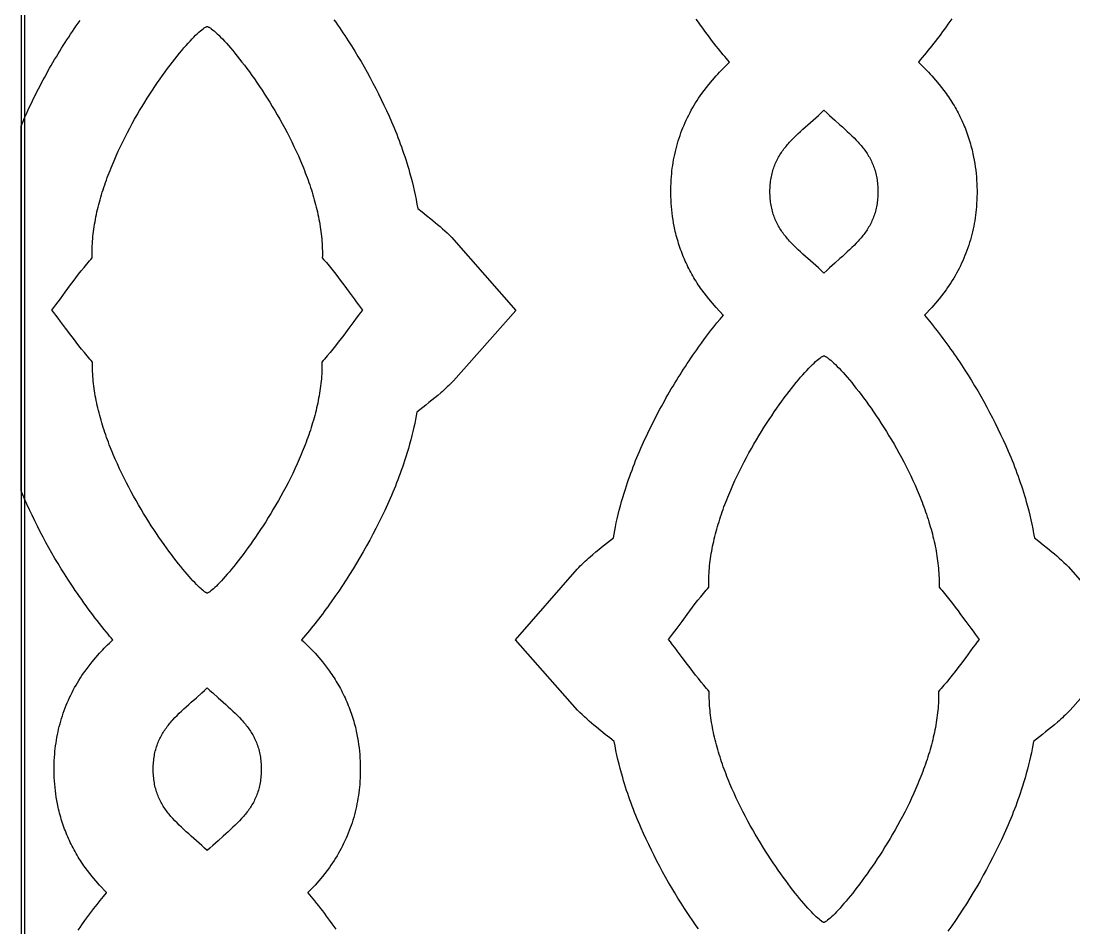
# Model space of a CAD drawing. Extents: x -242 to 227, y -355 to 350.
# Drawn here: x -96 to -11, y 13.4 to 86.6 of the extents above; entities that cross this region are included whole.
import ezdxf

# ---------------------------------------------------------------- set-up
doc = ezdxf.new("R2010")
doc.units = 0
doc.layers.add('Nível Padrão', color=1, linetype='CONTINUOUS')

msp = doc.modelspace()

# ---------------------------------------------------------------- linework, layer by layer
at = {"layer": 'Nível Padrão'}
for points in [[(-96, -176), (96, -176), (96, 176), (-96, 176), (-96, -176)], [(-95.733, -175.733), (95.733, -175.733), (95.733, 175.733), (-95.733, 175.733), (-95.733, -175.733)], [(-80.97, 86.199), (-80.937, 86.188), (-80.902, 86.174), (-80.864, 86.156), (-80.824, 86.135), (-80.781, 86.11), (-80.736, 86.082), (-80.689, 86.05), (-80.64, 86.015), (-80.535, 85.935), (-80.422, 85.842), (-80.301, 85.737), (-80.172, 85.618), (-80.036, 85.488), (-79.893, 85.346), (-79.744, 85.192), (-79.588, 85.026), (-79.427, 84.85), (-79.26, 84.663), (-79.088, 84.465), (-78.911, 84.257), (-78.73, 84.038), (-78.545, 83.811), (-78.356, 83.573), (-78.163, 83.327), (-77.968, 83.071), (-77.77, 82.807), (-77.569, 82.534), (-77.367, 82.254), (-77.163, 81.965), (-76.958, 81.669), (-76.752, 81.366), (-76.545, 81.056), (-76.338, 80.738), (-76.131, 80.415), (-75.925, 80.085), (-75.719, 79.749), (-75.515, 79.408), (-75.312, 79.061), (-75.111, 78.71), (-74.913, 78.353), (-74.717, 77.992), (-74.524, 77.626), (-74.334, 77.257), (-74.147, 76.883), (-73.965, 76.507), (-73.787, 76.127), (-73.614, 75.744), (-73.446, 75.358), (-73.364, 75.165), (-73.283, 74.97), (-73.204, 74.776), (-73.126, 74.581), (-73.05, 74.385), (-72.975, 74.189), (-72.902, 73.992), (-72.83, 73.795), (-72.761, 73.598), (-72.693, 73.401), (-72.626, 73.203), (-72.562, 73.005), (-72.499, 72.807), (-72.439, 72.609), (-72.38, 72.41), (-72.323, 72.212), (-72.269, 72.013), (-72.216, 71.815), (-72.166, 71.616), (-72.118, 71.418), (-72.072, 71.219), (-72.028, 71.021), (-71.986, 70.823), (-71.947, 70.625), (-71.911, 70.427), (-71.877, 70.23), (-71.845, 70.032), (-71.816, 69.836), (-71.789, 69.639), (-71.765, 69.443), (-71.743, 69.247), (-71.725, 69.052), (-71.709, 68.858), (-71.696, 68.663), (-71.685, 68.47), (-71.678, 68.277), (-71.674, 68.085), (-71.672, 67.893), (-71.673, 67.702), (-71.678, 67.512), (-71.571, 67.393), (-71.462, 67.27), (-71.353, 67.144), (-71.244, 67.015), (-71.024, 66.748), (-70.803, 66.472), (-70.583, 66.19), (-70.363, 65.903), (-70.146, 65.613), (-69.931, 65.324), (-69.514, 64.756), (-69.119, 64.216), (-68.933, 63.963), (-68.755, 63.725), (-68.586, 63.503), (-68.428, 63.3), (-68.588, 63.097), (-68.759, 62.875), (-68.939, 62.636), (-69.127, 62.384), (-69.527, 61.846), (-69.949, 61.279), (-70.166, 60.991), (-70.386, 60.703), (-70.608, 60.416), (-70.831, 60.135), (-71.054, 59.86), (-71.276, 59.594), (-71.387, 59.466), (-71.497, 59.34), (-71.606, 59.218), (-71.715, 59.1), (-71.712, 58.909), (-71.712, 58.718), (-71.715, 58.527), (-71.721, 58.334), (-71.73, 58.141), (-71.742, 57.948), (-71.757, 57.754), (-71.775, 57.559), (-71.795, 57.364), (-71.818, 57.168), (-71.844, 56.972), (-71.872, 56.776), (-71.903, 56.579), (-71.937, 56.382), (-71.973, 56.185), (-72.011, 55.987), (-72.052, 55.789), (-72.095, 55.591), (-72.14, 55.393), (-72.188, 55.195), (-72.237, 54.997), (-72.289, 54.798), (-72.344, 54.6), (-72.4, 54.401), (-72.458, 54.203), (-72.518, 54.005), (-72.58, 53.807), (-72.644, 53.609), (-72.71, 53.411), (-72.778, 53.213), (-72.848, 53.016), (-72.919, 52.819), (-72.992, 52.622), (-73.066, 52.426), (-73.142, 52.23), (-73.22, 52.035), (-73.299, 51.84), (-73.38, 51.645), (-73.545, 51.258), (-73.715, 50.873), (-73.891, 50.49), (-74.071, 50.111), (-74.255, 49.734), (-74.443, 49.362), (-74.635, 48.993), (-74.83, 48.628), (-75.027, 48.267), (-75.227, 47.911), (-75.429, 47.56), (-75.633, 47.214), (-75.838, 46.873), (-76.044, 46.538), (-76.251, 46.208), (-76.457, 45.885), (-76.664, 45.569), (-76.871, 45.259), (-77.076, 44.956), (-77.281, 44.661), (-77.484, 44.373), (-77.685, 44.093), (-77.883, 43.821), (-78.08, 43.557), (-78.273, 43.302), (-78.463, 43.056), (-78.649, 42.82), (-78.831, 42.592), (-79.009, 42.375), (-79.183, 42.167), (-79.351, 41.97), (-79.513, 41.783), (-79.67, 41.607), (-79.821, 41.442), (-79.965, 41.288), (-80.102, 41.147), (-80.233, 41.017), (-80.355, 40.899), (-80.47, 40.793), (-80.576, 40.701), (-80.674, 40.621), (-80.762, 40.555), (-80.803, 40.527), (-80.841, 40.502), (-80.877, 40.481), (-80.911, 40.463), (-80.942, 40.449), (-80.97, 40.438), (-80.999, 40.449), (-81.03, 40.463), (-81.063, 40.481), (-81.099, 40.502), (-81.138, 40.527), (-81.178, 40.555), (-81.267, 40.621), (-81.365, 40.701), (-81.471, 40.793), (-81.585, 40.899), (-81.708, 41.017), (-81.838, 41.147), (-81.975, 41.288), (-82.12, 41.442), (-82.27, 41.607), (-82.427, 41.783), (-82.59, 41.97), (-82.758, 42.167), (-82.931, 42.375), (-83.109, 42.592), (-83.291, 42.82), (-83.478, 43.056), (-83.668, 43.302), (-83.861, 43.557), (-84.057, 43.821), (-84.256, 44.093), (-84.457, 44.373), (-84.66, 44.661), (-84.864, 44.956), (-85.07, 45.259), (-85.276, 45.569), (-85.483, 45.885), (-85.69, 46.208), (-85.897, 46.538), (-86.103, 46.873), (-86.308, 47.214), (-86.511, 47.56), (-86.713, 47.911), (-86.913, 48.267), (-87.111, 48.628), (-87.305, 48.993), (-87.497, 49.362), (-87.685, 49.734), (-87.869, 50.111), (-88.05, 50.49), (-88.225, 50.873), (-88.396, 51.258), (-88.561, 51.645), (-88.642, 51.84), (-88.721, 52.035), (-88.798, 52.23), (-88.874, 52.426), (-88.949, 52.622), (-89.022, 52.819), (-89.093, 53.016), (-89.162, 53.213), (-89.23, 53.411), (-89.296, 53.609), (-89.36, 53.807), (-89.422, 54.005), (-89.483, 54.203), (-89.541, 54.401), (-89.597, 54.6), (-89.651, 54.798), (-89.703, 54.997), (-89.753, 55.195), (-89.801, 55.393), (-89.846, 55.591), (-89.889, 55.789), (-89.93, 55.987), (-89.968, 56.185), (-90.004, 56.382), (-90.037, 56.579), (-90.068, 56.776), (-90.097, 56.972), (-90.122, 57.168), (-90.145, 57.364), (-90.166, 57.559), (-90.183, 57.754), (-90.198, 57.948), (-90.21, 58.141), (-90.219, 58.334), (-90.225, 58.527), (-90.229, 58.718), (-90.229, 58.909), (-90.226, 59.1), (-90.334, 59.218), (-90.444, 59.34), (-90.554, 59.466), (-90.664, 59.594), (-90.886, 59.86), (-91.11, 60.135), (-91.333, 60.416), (-91.555, 60.703), (-91.775, 60.991), (-91.992, 61.279), (-92.414, 61.846), (-92.813, 62.384), (-93.002, 62.636), (-93.182, 62.875), (-93.353, 63.097), (-93.513, 63.3), (-93.354, 63.503), (-93.186, 63.725), (-93.008, 63.963), (-92.821, 64.216), (-92.427, 64.756), (-92.01, 65.324), (-91.795, 65.613), (-91.577, 65.903), (-91.358, 66.19), (-91.137, 66.472), (-90.916, 66.748), (-90.696, 67.015), (-90.587, 67.144), (-90.478, 67.27), (-90.37, 67.393), (-90.263, 67.512), (-90.267, 67.702), (-90.269, 67.893), (-90.267, 68.085), (-90.262, 68.277), (-90.255, 68.47), (-90.245, 68.663), (-90.232, 68.858), (-90.216, 69.052), (-90.197, 69.247), (-90.176, 69.443), (-90.152, 69.639), (-90.125, 69.836), (-90.096, 70.032), (-90.064, 70.23), (-90.03, 70.427), (-89.993, 70.625), (-89.954, 70.823), (-89.913, 71.021), (-89.869, 71.219), (-89.823, 71.418), (-89.775, 71.616), (-89.724, 71.815), (-89.672, 72.013), (-89.617, 72.212), (-89.56, 72.41), (-89.502, 72.609), (-89.441, 72.807), (-89.379, 73.005), (-89.314, 73.203), (-89.248, 73.401), (-89.18, 73.598), (-89.11, 73.795), (-89.039, 73.992), (-88.966, 74.189), (-88.891, 74.385), (-88.815, 74.581), (-88.737, 74.776), (-88.657, 74.97), (-88.577, 75.165), (-88.495, 75.358), (-88.326, 75.744), (-88.153, 76.127), (-87.975, 76.507), (-87.793, 76.883), (-87.607, 77.257), (-87.417, 77.626), (-87.224, 77.992), (-87.028, 78.353), (-86.829, 78.71), (-86.628, 79.061), (-86.425, 79.408), (-86.221, 79.749), (-86.016, 80.085), (-85.809, 80.415), (-85.602, 80.738), (-85.395, 81.056), (-85.189, 81.366), (-84.983, 81.669), (-84.777, 81.965), (-84.573, 82.254), (-84.371, 82.534), (-84.171, 82.807), (-83.973, 83.071), (-83.777, 83.327), (-83.585, 83.573), (-83.396, 83.811), (-83.211, 84.038), (-83.03, 84.257), (-82.853, 84.465), (-82.681, 84.663), (-82.514, 84.85), (-82.353, 85.026), (-82.197, 85.192), (-82.048, 85.346), (-81.905, 85.488), (-81.769, 85.618), (-81.64, 85.737), (-81.519, 85.842), (-81.405, 85.935), (-81.3, 86.015), (-81.251, 86.05), (-81.204, 86.082), (-81.159, 86.11), (-81.117, 86.135), (-81.077, 86.156), (-81.039, 86.174), (-81.003, 86.188), (-80.97, 86.199)], [(-35.537, 72.86), (-35.536, 73.006), (-35.532, 73.15), (-35.525, 73.29), (-35.515, 73.428), (-35.502, 73.564), (-35.487, 73.697), (-35.469, 73.827), (-35.449, 73.955), (-35.426, 74.081), (-35.4, 74.204), (-35.372, 74.326), (-35.341, 74.445), (-35.308, 74.562), (-35.273, 74.677), (-35.235, 74.79), (-35.195, 74.902), (-35.152, 75.011), (-35.108, 75.119), (-35.061, 75.225), (-35.012, 75.33), (-34.96, 75.433), (-34.907, 75.535), (-34.851, 75.636), (-34.793, 75.735), (-34.734, 75.833), (-34.672, 75.929), (-34.608, 76.025), (-34.543, 76.12), (-34.475, 76.213), (-34.406, 76.306), (-34.334, 76.398), (-34.261, 76.49), (-34.187, 76.58), (-34.11, 76.67), (-34.032, 76.76), (-33.952, 76.849), (-33.787, 77.026), (-33.617, 77.201), (-33.44, 77.377), (-33.258, 77.552), (-33.07, 77.728), (-32.877, 77.905), (-32.679, 78.084), (-32.476, 78.265), (-32.059, 78.636), (-31.626, 79.023), (-31.405, 79.224), (-31.181, 79.43), (-30.957, 79.224), (-30.736, 79.023), (-30.303, 78.636), (-29.886, 78.265), (-29.683, 78.084), (-29.485, 77.905), (-29.292, 77.728), (-29.105, 77.552), (-28.922, 77.377), (-28.745, 77.201), (-28.575, 77.026), (-28.41, 76.849), (-28.33, 76.76), (-28.252, 76.67), (-28.176, 76.58), (-28.101, 76.49), (-28.028, 76.398), (-27.957, 76.306), (-27.887, 76.213), (-27.82, 76.12), (-27.754, 76.025), (-27.69, 75.929), (-27.629, 75.833), (-27.569, 75.735), (-27.511, 75.636), (-27.456, 75.535), (-27.402, 75.433), (-27.351, 75.33), (-27.301, 75.225), (-27.254, 75.119), (-27.21, 75.011), (-27.167, 74.902), (-27.127, 74.79), (-27.089, 74.677), (-27.054, 74.562), (-27.021, 74.445), (-26.99, 74.326), (-26.962, 74.204), (-26.936, 74.081), (-26.913, 73.955), (-26.893, 73.827), (-26.875, 73.697), (-26.86, 73.564), (-26.847, 73.428), (-26.838, 73.29), (-26.831, 73.15), (-26.826, 73.006), (-26.825, 72.86), (-26.826, 72.714), (-26.831, 72.57), (-26.838, 72.43), (-26.847, 72.292), (-26.86, 72.156), (-26.875, 72.024), (-26.893, 71.893), (-26.913, 71.765), (-26.936, 71.639), (-26.962, 71.516), (-26.99, 71.395), (-27.021, 71.275), (-27.054, 71.158), (-27.089, 71.043), (-27.127, 70.93), (-27.167, 70.819), (-27.21, 70.709), (-27.254, 70.601), (-27.301, 70.495), (-27.351, 70.39), (-27.402, 70.287), (-27.456, 70.185), (-27.511, 70.085), (-27.569, 69.985), (-27.629, 69.888), (-27.69, 69.791), (-27.754, 69.695), (-27.82, 69.6), (-27.887, 69.507), (-27.957, 69.414), (-28.028, 69.322), (-28.101, 69.231), (-28.176, 69.14), (-28.252, 69.05), (-28.33, 68.961), (-28.41, 68.872), (-28.575, 68.695), (-28.745, 68.519), (-28.922, 68.343), (-29.105, 68.168), (-29.292, 67.992), (-29.485, 67.815), (-29.683, 67.636), (-29.886, 67.455), (-30.303, 67.084), (-30.736, 66.697), (-30.957, 66.496), (-31.181, 66.29), (-31.405, 66.496), (-31.626, 66.697), (-32.059, 67.084), (-32.476, 67.455), (-32.679, 67.636), (-32.877, 67.815), (-33.07, 67.992), (-33.258, 68.168), (-33.44, 68.343), (-33.617, 68.519), (-33.787, 68.695), (-33.952, 68.872), (-34.032, 68.961), (-34.11, 69.05), (-34.187, 69.14), (-34.261, 69.231), (-34.334, 69.322), (-34.406, 69.414), (-34.475, 69.507), (-34.543, 69.6), (-34.608, 69.695), (-34.672, 69.791), (-34.734, 69.888), (-34.793, 69.985), (-34.851, 70.085), (-34.907, 70.185), (-34.96, 70.287), (-35.012, 70.39), (-35.061, 70.495), (-35.108, 70.601), (-35.152, 70.709), (-35.195, 70.819), (-35.235, 70.93), (-35.273, 71.043), (-35.308, 71.158), (-35.341, 71.275), (-35.372, 71.395), (-35.4, 71.516), (-35.426, 71.639), (-35.449, 71.765), (-35.469, 71.893), (-35.487, 72.024), (-35.502, 72.156), (-35.515, 72.292), (-35.525, 72.43), (-35.532, 72.57), (-35.536, 72.714), (-35.537, 72.86)], [(-31.181, 59.606), (-31.148, 59.595), (-31.113, 59.58), (-31.075, 59.563), (-31.035, 59.541), (-30.992, 59.516), (-30.947, 59.488), (-30.9, 59.456), (-30.851, 59.421), (-30.746, 59.341), (-30.633, 59.249), (-30.511, 59.143), (-30.383, 59.025), (-30.247, 58.894), (-30.104, 58.752), (-29.954, 58.598), (-29.799, 58.433), (-29.637, 58.256), (-29.471, 58.069), (-29.299, 57.871), (-29.122, 57.663), (-28.941, 57.445), (-28.755, 57.217), (-28.566, 56.979), (-28.374, 56.733), (-28.179, 56.477), (-27.981, 56.213), (-27.78, 55.941), (-27.578, 55.66), (-27.374, 55.372), (-27.169, 55.076), (-26.963, 54.772), (-26.756, 54.462), (-26.549, 54.145), (-26.342, 53.821), (-26.136, 53.491), (-25.93, 53.156), (-25.726, 52.814), (-25.523, 52.468), (-25.322, 52.116), (-25.124, 51.759), (-24.928, 51.398), (-24.734, 51.032), (-24.545, 50.663), (-24.358, 50.29), (-24.176, 49.913), (-23.998, 49.533), (-23.825, 49.15), (-23.657, 48.765), (-23.575, 48.571), (-23.494, 48.377), (-23.415, 48.182), (-23.337, 47.987), (-23.26, 47.791), (-23.186, 47.595), (-23.113, 47.398), (-23.041, 47.202), (-22.971, 47.004), (-22.903, 46.807), (-22.837, 46.609), (-22.773, 46.411), (-22.71, 46.213), (-22.65, 46.015), (-22.591, 45.816), (-22.534, 45.618), (-22.48, 45.419), (-22.427, 45.221), (-22.377, 45.022), (-22.328, 44.824), (-22.282, 44.625), (-22.239, 44.427), (-22.197, 44.229), (-22.158, 44.031), (-22.122, 43.833), (-22.087, 43.636), (-22.056, 43.439), (-22.026, 43.242), (-22, 43.045), (-21.976, 42.849), (-21.954, 42.654), (-21.936, 42.459), (-21.92, 42.264), (-21.907, 42.07), (-21.896, 41.876), (-21.889, 41.683), (-21.884, 41.491), (-21.883, 41.299), (-21.884, 41.108), (-21.889, 40.918), (-21.781, 40.799), (-21.673, 40.677), (-21.564, 40.551), (-21.455, 40.421), (-21.235, 40.155), (-21.014, 39.879), (-20.794, 39.596), (-20.574, 39.309), (-20.356, 39.019), (-20.142, 38.73), (-19.725, 38.162), (-19.33, 37.623), (-19.144, 37.37), (-18.966, 37.131), (-18.797, 36.909), (-18.638, 36.706), (-18.799, 36.503), (-18.969, 36.281), (-19.15, 36.042), (-19.338, 35.79), (-19.737, 35.252), (-20.159, 34.685), (-20.377, 34.397), (-20.597, 34.109), (-20.819, 33.823), (-21.042, 33.541), (-21.265, 33.266), (-21.487, 33.001), (-21.598, 32.872), (-21.708, 32.746), (-21.817, 32.624), (-21.926, 32.506), (-21.923, 32.316), (-21.923, 32.125), (-21.926, 31.933), (-21.932, 31.741), (-21.941, 31.548), (-21.953, 31.354), (-21.968, 31.16), (-21.986, 30.965), (-22.006, 30.77), (-22.029, 30.575), (-22.055, 30.379), (-22.083, 30.182), (-22.114, 29.985), (-22.147, 29.788), (-22.183, 29.591), (-22.222, 29.393), (-22.262, 29.196), (-22.305, 28.998), (-22.351, 28.799), (-22.398, 28.601), (-22.448, 28.403), (-22.5, 28.204), (-22.554, 28.006), (-22.611, 27.808), (-22.669, 27.609), (-22.729, 27.411), (-22.791, 27.213), (-22.855, 27.015), (-22.921, 26.817), (-22.989, 26.62), (-23.058, 26.422), (-23.13, 26.225), (-23.202, 26.029), (-23.277, 25.832), (-23.353, 25.636), (-23.431, 25.441), (-23.51, 25.246), (-23.59, 25.051), (-23.756, 24.664), (-23.926, 24.279), (-24.102, 23.896), (-24.282, 23.517), (-24.466, 23.141), (-24.654, 22.768), (-24.846, 22.399), (-25.041, 22.034), (-25.238, 21.673), (-25.438, 21.317), (-25.64, 20.966), (-25.844, 20.62), (-26.049, 20.279), (-26.255, 19.944), (-26.461, 19.615), (-26.668, 19.292), (-26.875, 18.975), (-27.081, 18.665), (-27.287, 18.363), (-27.491, 18.067), (-27.694, 17.779), (-27.895, 17.499), (-28.094, 17.227), (-28.29, 16.964), (-28.484, 16.709), (-28.674, 16.463), (-28.86, 16.226), (-29.042, 15.999), (-29.22, 15.781), (-29.393, 15.573), (-29.562, 15.376), (-29.724, 15.189), (-29.881, 15.013), (-30.032, 14.848), (-30.176, 14.695), (-30.313, 14.553), (-30.443, 14.423), (-30.566, 14.305), (-30.681, 14.2), (-30.787, 14.107), (-30.884, 14.028), (-30.973, 13.961), (-31.014, 13.933), (-31.052, 13.908), (-31.088, 13.887), (-31.122, 13.869), (-31.153, 13.855), (-31.181, 13.845), (-31.21, 13.855), (-31.24, 13.869), (-31.274, 13.887), (-31.31, 13.908), (-31.348, 13.933), (-31.389, 13.961), (-31.478, 14.028), (-31.575, 14.107), (-31.682, 14.2), (-31.796, 14.305), (-31.919, 14.423), (-32.049, 14.553), (-32.186, 14.695), (-32.33, 14.848), (-32.481, 15.013), (-32.638, 15.189), (-32.801, 15.376), (-32.969, 15.573), (-33.142, 15.781), (-33.32, 15.999), (-33.502, 16.226), (-33.688, 16.463), (-33.878, 16.709), (-34.072, 16.964), (-34.268, 17.227), (-34.467, 17.499), (-34.668, 17.779), (-34.871, 18.067), (-35.075, 18.363), (-35.281, 18.665), (-35.487, 18.975), (-35.694, 19.292), (-35.901, 19.615), (-36.107, 19.944), (-36.313, 20.279), (-36.518, 20.62), (-36.722, 20.966), (-36.924, 21.317), (-37.124, 21.673), (-37.322, 22.034), (-37.516, 22.399), (-37.708, 22.768), (-37.896, 23.141), (-38.08, 23.517), (-38.26, 23.896), (-38.436, 24.279), (-38.606, 24.664), (-38.772, 25.051), (-38.852, 25.246), (-38.932, 25.441), (-39.009, 25.636), (-39.085, 25.832), (-39.16, 26.029), (-39.233, 26.225), (-39.304, 26.422), (-39.373, 26.62), (-39.441, 26.817), (-39.507, 27.015), (-39.571, 27.213), (-39.633, 27.411), (-39.693, 27.609), (-39.752, 27.808), (-39.808, 28.006), (-39.862, 28.204), (-39.914, 28.403), (-39.964, 28.601), (-40.011, 28.799), (-40.057, 28.998), (-40.1, 29.196), (-40.14, 29.393), (-40.179, 29.591), (-40.215, 29.788), (-40.248, 29.985), (-40.279, 30.182), (-40.307, 30.379), (-40.333, 30.575), (-40.356, 30.77), (-40.376, 30.965), (-40.394, 31.16), (-40.409, 31.354), (-40.421, 31.548), (-40.43, 31.741), (-40.436, 31.933), (-40.439, 32.125), (-40.44, 32.316), (-40.437, 32.506), (-40.545, 32.624), (-40.654, 32.746), (-40.764, 32.872), (-40.875, 33.001), (-41.097, 33.266), (-41.32, 33.541), (-41.543, 33.823), (-41.765, 34.109), (-41.986, 34.397), (-42.203, 34.685), (-42.625, 35.252), (-43.024, 35.79), (-43.213, 36.042), (-43.393, 36.281), (-43.563, 36.503), (-43.724, 36.706), (-43.565, 36.909), (-43.396, 37.131), (-43.218, 37.37), (-43.032, 37.623), (-42.637, 38.162), (-42.22, 38.73), (-42.006, 39.019), (-41.788, 39.309), (-41.569, 39.596), (-41.348, 39.879), (-41.127, 40.155), (-40.907, 40.421), (-40.798, 40.551), (-40.689, 40.677), (-40.581, 40.799), (-40.473, 40.918), (-40.478, 41.108), (-40.479, 41.299), (-40.478, 41.491), (-40.473, 41.683), (-40.466, 41.876), (-40.456, 42.07), (-40.442, 42.264), (-40.427, 42.459), (-40.408, 42.654), (-40.386, 42.849), (-40.362, 43.045), (-40.336, 43.242), (-40.307, 43.439), (-40.275, 43.636), (-40.241, 43.833), (-40.204, 44.031), (-40.165, 44.229), (-40.123, 44.427), (-40.08, 44.625), (-40.034, 44.824), (-39.985, 45.022), (-39.935, 45.221), (-39.883, 45.419), (-39.828, 45.618), (-39.771, 45.816), (-39.713, 46.015), (-39.652, 46.213), (-39.589, 46.411), (-39.525, 46.609), (-39.459, 46.807), (-39.391, 47.004), (-39.321, 47.202), (-39.25, 47.398), (-39.176, 47.595), (-39.102, 47.791), (-39.025, 47.987), (-38.948, 48.182), (-38.868, 48.377), (-38.788, 48.571), (-38.706, 48.765), (-38.537, 49.15), (-38.364, 49.533), (-38.186, 49.913), (-38.004, 50.29), (-37.818, 50.663), (-37.628, 51.032), (-37.435, 51.398), (-37.239, 51.759), (-37.04, 52.116), (-36.839, 52.468), (-36.636, 52.814), (-36.432, 53.156), (-36.226, 53.491), (-36.02, 53.821), (-35.813, 54.145), (-35.606, 54.462), (-35.4, 54.772), (-35.193, 55.076), (-34.988, 55.372), (-34.784, 55.66), (-34.582, 55.941), (-34.382, 56.213), (-34.184, 56.477), (-33.988, 56.733), (-33.796, 56.979), (-33.607, 57.217), (-33.422, 57.445), (-33.24, 57.663), (-33.064, 57.871), (-32.892, 58.069), (-32.725, 58.256), (-32.563, 58.433), (-32.408, 58.598), (-32.258, 58.752), (-32.116, 58.894), (-31.98, 59.025), (-31.851, 59.143), (-31.73, 59.249), (-31.616, 59.341), (-31.511, 59.421), (-31.462, 59.456), (-31.415, 59.488), (-31.37, 59.516), (-31.328, 59.541), (-31.287, 59.563), (-31.249, 59.58), (-31.214, 59.595), (-31.181, 59.606)], [(-85.326, 26.223), (-85.325, 26.369), (-85.321, 26.512), (-85.314, 26.653), (-85.304, 26.791), (-85.291, 26.927), (-85.276, 27.059), (-85.258, 27.19), (-85.238, 27.318), (-85.215, 27.444), (-85.189, 27.567), (-85.161, 27.688), (-85.131, 27.807), (-85.098, 27.925), (-85.062, 28.04), (-85.024, 28.153), (-84.984, 28.264), (-84.942, 28.374), (-84.897, 28.482), (-84.85, 28.588), (-84.801, 28.693), (-84.749, 28.796), (-84.696, 28.898), (-84.64, 28.998), (-84.582, 29.097), (-84.523, 29.195), (-84.461, 29.292), (-84.397, 29.388), (-84.332, 29.482), (-84.264, 29.576), (-84.195, 29.669), (-84.124, 29.761), (-84.051, 29.852), (-83.976, 29.943), (-83.899, 30.033), (-83.821, 30.122), (-83.741, 30.211), (-83.577, 30.388), (-83.406, 30.564), (-83.229, 30.739), (-83.047, 30.915), (-82.859, 31.091), (-82.666, 31.268), (-82.468, 31.447), (-82.266, 31.628), (-81.848, 31.999), (-81.416, 32.386), (-81.194, 32.587), (-80.97, 32.793), (-80.746, 32.587), (-80.525, 32.386), (-80.092, 31.999), (-79.675, 31.628), (-79.472, 31.447), (-79.275, 31.268), (-79.082, 31.091), (-78.894, 30.915), (-78.711, 30.739), (-78.535, 30.564), (-78.364, 30.388), (-78.199, 30.211), (-78.119, 30.122), (-78.041, 30.033), (-77.965, 29.943), (-77.89, 29.852), (-77.817, 29.761), (-77.746, 29.669), (-77.676, 29.576), (-77.609, 29.482), (-77.543, 29.388), (-77.479, 29.292), (-77.418, 29.195), (-77.358, 29.097), (-77.3, 28.998), (-77.245, 28.898), (-77.191, 28.796), (-77.14, 28.693), (-77.091, 28.588), (-77.044, 28.482), (-76.999, 28.374), (-76.956, 28.264), (-76.916, 28.153), (-76.878, 28.04), (-76.843, 27.925), (-76.81, 27.807), (-76.779, 27.688), (-76.751, 27.567), (-76.726, 27.444), (-76.703, 27.318), (-76.682, 27.19), (-76.664, 27.059), (-76.649, 26.927), (-76.637, 26.791), (-76.627, 26.653), (-76.62, 26.512), (-76.615, 26.369), (-76.614, 26.223), (-76.615, 26.077), (-76.62, 25.933), (-76.627, 25.793), (-76.637, 25.655), (-76.649, 25.519), (-76.664, 25.386), (-76.682, 25.256), (-76.703, 25.128), (-76.726, 25.002), (-76.751, 24.879), (-76.779, 24.757), (-76.81, 24.638), (-76.843, 24.521), (-76.878, 24.406), (-76.916, 24.293), (-76.956, 24.181), (-76.999, 24.072), (-77.044, 23.964), (-77.091, 23.857), (-77.14, 23.753), (-77.191, 23.65), (-77.245, 23.548), (-77.3, 23.447), (-77.358, 23.348), (-77.418, 23.25), (-77.479, 23.154), (-77.543, 23.058), (-77.609, 22.963), (-77.676, 22.869), (-77.746, 22.777), (-77.817, 22.685), (-77.89, 22.593), (-77.965, 22.503), (-78.041, 22.413), (-78.119, 22.323), (-78.199, 22.234), (-78.364, 22.057), (-78.535, 21.882), (-78.711, 21.706), (-78.894, 21.531), (-79.082, 21.355), (-79.275, 21.178), (-79.472, 20.999), (-79.675, 20.818), (-80.092, 20.446), (-80.525, 20.06), (-80.746, 19.859), (-80.97, 19.653), (-81.194, 19.859), (-81.416, 20.06), (-81.848, 20.446), (-82.266, 20.818), (-82.468, 20.999), (-82.666, 21.178), (-82.859, 21.355), (-83.047, 21.531), (-83.229, 21.706), (-83.406, 21.882), (-83.577, 22.057), (-83.741, 22.234), (-83.821, 22.323), (-83.899, 22.413), (-83.976, 22.503), (-84.051, 22.593), (-84.124, 22.685), (-84.195, 22.777), (-84.264, 22.869), (-84.332, 22.963), (-84.397, 23.058), (-84.461, 23.154), (-84.523, 23.25), (-84.582, 23.348), (-84.64, 23.447), (-84.696, 23.548), (-84.749, 23.65), (-84.801, 23.753), (-84.85, 23.857), (-84.897, 23.964), (-84.942, 24.072), (-84.984, 24.181), (-85.024, 24.293), (-85.062, 24.406), (-85.098, 24.521), (-85.131, 24.638), (-85.161, 24.757), (-85.189, 24.879), (-85.215, 25.002), (-85.238, 25.128), (-85.258, 25.256), (-85.276, 25.386), (-85.291, 25.519), (-85.304, 25.655), (-85.314, 25.793), (-85.321, 25.933), (-85.325, 26.077), (-85.326, 26.223)]]:
    msp.add_lwpolyline(points, close=True, dxfattribs=at)
for points in [[(-70.746, 86.748), (-70.596, 86.535), (-70.447, 86.322), (-70.3, 86.107), (-70.154, 85.892), (-70.009, 85.676), (-69.865, 85.459), (-69.594, 85.044), (-69.327, 84.627), (-69.065, 84.207), (-68.807, 83.784), (-68.554, 83.358), (-68.306, 82.93), (-68.063, 82.499), (-67.824, 82.065), (-67.59, 81.629), (-67.361, 81.19), (-67.137, 80.749), (-66.918, 80.305), (-66.703, 79.858), (-66.494, 79.409), (-66.289, 78.958), (-66.09, 78.505), (-65.983, 78.254), (-65.878, 78.003), (-65.775, 77.751), (-65.675, 77.498), (-65.576, 77.245), (-65.48, 76.99), (-65.385, 76.735), (-65.293, 76.479), (-65.202, 76.222), (-65.114, 75.965), (-65.028, 75.707), (-64.944, 75.448), (-64.862, 75.188), (-64.783, 74.928), (-64.705, 74.667), (-64.629, 74.406), (-64.529, 74.046), (-64.435, 73.685), (-64.345, 73.323), (-64.261, 72.96), (-64.182, 72.595), (-64.108, 72.23), (-64.04, 71.863), (-63.977, 71.495), (-63.62, 71.22), (-63.265, 70.941), (-62.913, 70.659), (-62.564, 70.373), (-62.366, 70.209), (-62.171, 70.041), (-61.978, 69.871), (-61.788, 69.698), (-61.601, 69.523), (-61.416, 69.344), (-61.233, 69.163), (-61.053, 68.98), (-56.058, 63.275), (-61.08, 57.593), (-61.205, 57.465), (-61.332, 57.338), (-61.46, 57.213), (-61.589, 57.089), (-61.72, 56.967), (-61.852, 56.846), (-61.986, 56.727), (-62.12, 56.609), (-62.355, 56.409), (-62.592, 56.212), (-62.83, 56.016), (-63.07, 55.823), (-63.312, 55.631), (-63.555, 55.441), (-63.799, 55.253), (-64.045, 55.068), (-64.099, 54.762), (-64.156, 54.457), (-64.219, 54.153), (-64.286, 53.849), (-64.366, 53.504), (-64.45, 53.159), (-64.538, 52.816), (-64.631, 52.473), (-64.727, 52.132), (-64.828, 51.792), (-64.933, 51.453), (-65.041, 51.116), (-65.127, 50.86), (-65.215, 50.605), (-65.305, 50.35), (-65.396, 50.096), (-65.49, 49.843), (-65.585, 49.591), (-65.682, 49.339), (-65.781, 49.088), (-65.882, 48.838), (-65.985, 48.588), (-66.09, 48.339), (-66.196, 48.092), (-66.304, 47.844), (-66.415, 47.598), (-66.527, 47.353), (-66.64, 47.108), (-66.872, 46.625), (-67.108, 46.145), (-67.35, 45.668), (-67.597, 45.194), (-67.849, 44.722), (-68.106, 44.254), (-68.369, 43.788), (-68.637, 43.325), (-68.91, 42.866), (-69.188, 42.409), (-69.472, 41.956), (-69.76, 41.505), (-70.053, 41.058), (-70.352, 40.614), (-70.655, 40.174), (-70.964, 39.736), (-71.104, 39.539), (-71.245, 39.342), (-71.387, 39.145), (-71.531, 38.95), (-71.676, 38.756), (-71.822, 38.563), (-71.969, 38.37), (-72.118, 38.179), (-72.267, 37.988), (-72.418, 37.799), (-72.57, 37.61), (-72.723, 37.422), (-72.878, 37.235), (-73.033, 37.05), (-73.19, 36.865), (-73.348, 36.681), (-73.208, 36.548), (-73.07, 36.414), (-72.933, 36.278), (-72.797, 36.141), (-72.662, 36.003), (-72.529, 35.864), (-72.397, 35.723), (-72.266, 35.582), (-71.669, 34.888), (-71.111, 34.154), (-71.014, 34.017), (-70.918, 33.878), (-70.825, 33.739), (-70.733, 33.598), (-70.643, 33.456), (-70.554, 33.313), (-70.468, 33.169), (-70.383, 33.024), (-70.301, 32.878), (-70.22, 32.731), (-70.141, 32.583), (-70.064, 32.434), (-69.989, 32.285), (-69.916, 32.134), (-69.845, 31.982), (-69.775, 31.829), (-69.708, 31.676), (-69.643, 31.522), (-69.579, 31.367), (-69.518, 31.211), (-69.458, 31.054), (-69.4, 30.896), (-69.345, 30.738), (-69.291, 30.579), (-69.24, 30.419), (-69.19, 30.259), (-69.142, 30.098), (-69.097, 29.936), (-69.053, 29.774), (-69.012, 29.611), (-68.973, 29.447), (-68.935, 29.283), (-68.881, 29.019), (-68.832, 28.754), (-68.788, 28.489), (-68.748, 28.223), (-68.714, 27.956), (-68.685, 27.689), (-68.66, 27.421), (-68.64, 27.153), (-68.626, 26.884), (-68.616, 26.616), (-68.611, 26.347), (-68.611, 26.078), (-68.616, 25.809), (-68.626, 25.54), (-68.641, 25.271), (-68.661, 25.002), (-68.681, 24.776), (-68.704, 24.55), (-68.732, 24.325), (-68.763, 24.1), (-68.798, 23.877), (-68.836, 23.654), (-68.879, 23.432), (-68.925, 23.211), (-68.975, 22.99), (-69.028, 22.771), (-69.086, 22.553), (-69.147, 22.336), (-69.211, 22.12), (-69.279, 21.905), (-69.351, 21.691), (-69.427, 21.479), (-69.506, 21.268), (-69.589, 21.058), (-69.675, 20.85), (-69.764, 20.643), (-69.858, 20.438), (-69.955, 20.234), (-70.055, 20.032), (-70.158, 19.831), (-70.266, 19.633), (-70.376, 19.435), (-70.49, 19.24), (-70.608, 19.046), (-70.729, 18.855), (-70.853, 18.665), (-70.98, 18.477), (-71.111, 18.291), (-71.669, 17.557), (-72.266, 16.864), (-72.839, 16.262), (-72.852, 16.249), (-72.714, 16.088), (-72.578, 15.925), (-72.444, 15.761), (-72.311, 15.595), (-72.149, 15.391), (-71.988, 15.187), (-71.829, 14.981), (-71.67, 14.775), (-71.513, 14.567), (-71.357, 14.359), (-71.202, 14.15), (-71.049, 13.94), (-70.897, 13.729), (-70.746, 13.517), (-70.596, 13.304)], [(-41.317, 13.324), (-41.49, 13.571), (-41.661, 13.819), (-41.831, 14.068), (-41.999, 14.318), (-42.165, 14.57), (-42.436, 14.982), (-42.702, 15.397), (-42.963, 15.814), (-43.22, 16.234), (-43.473, 16.657), (-43.721, 17.083), (-43.964, 17.511), (-44.203, 17.941), (-44.437, 18.375), (-44.666, 18.81), (-44.891, 19.249), (-45.111, 19.689), (-45.327, 20.132), (-45.537, 20.577), (-45.743, 21.025), (-45.944, 21.475), (-46.052, 21.724), (-46.158, 21.974), (-46.263, 22.225), (-46.365, 22.477), (-46.465, 22.73), (-46.563, 22.983), (-46.658, 23.237), (-46.752, 23.492), (-46.844, 23.747), (-46.934, 24.004), (-47.022, 24.261), (-47.107, 24.518), (-47.191, 24.777), (-47.272, 25.036), (-47.352, 25.296), (-47.429, 25.556), (-47.532, 25.916), (-47.63, 26.278), (-47.723, 26.641), (-47.81, 27.005), (-47.892, 27.371), (-47.969, 27.737), (-48.04, 28.105), (-48.106, 28.474), (-48.471, 28.753), (-48.834, 29.035), (-49.194, 29.321), (-49.552, 29.61), (-49.75, 29.774), (-49.946, 29.94), (-50.14, 30.11), (-50.331, 30.282), (-50.52, 30.458), (-50.706, 30.635), (-50.89, 30.816), (-51.071, 30.999), (-56.093, 36.681), (-51.098, 42.386), (-50.974, 42.515), (-50.848, 42.642), (-50.721, 42.767), (-50.592, 42.891), (-50.462, 43.014), (-50.331, 43.135), (-50.198, 43.255), (-50.064, 43.373), (-49.833, 43.571), (-49.601, 43.767), (-49.367, 43.961), (-49.131, 44.153), (-48.894, 44.343), (-48.656, 44.531), (-48.416, 44.717), (-48.174, 44.902), (-48.124, 45.204), (-48.069, 45.506), (-48.01, 45.807), (-47.946, 46.107), (-47.868, 46.453), (-47.787, 46.799), (-47.701, 47.144), (-47.611, 47.487), (-47.517, 47.83), (-47.419, 48.171), (-47.317, 48.511), (-47.21, 48.85), (-47.126, 49.107), (-47.04, 49.364), (-46.951, 49.619), (-46.861, 49.874), (-46.769, 50.129), (-46.676, 50.382), (-46.58, 50.635), (-46.482, 50.887), (-46.382, 51.139), (-46.281, 51.39), (-46.178, 51.639), (-46.072, 51.889), (-45.965, 52.137), (-45.856, 52.385), (-45.745, 52.631), (-45.632, 52.877), (-45.518, 53.121), (-45.402, 53.364), (-45.285, 53.607), (-45.167, 53.849), (-45.047, 54.09), (-44.925, 54.331), (-44.803, 54.57), (-44.679, 54.809), (-44.553, 55.047), (-44.426, 55.285), (-44.298, 55.522), (-44.169, 55.758), (-44.038, 55.993), (-43.906, 56.227), (-43.772, 56.461), (-43.637, 56.694), (-43.501, 56.926), (-43.363, 57.157), (-43.224, 57.388), (-43.083, 57.617), (-42.942, 57.846), (-42.799, 58.074), (-42.654, 58.301), (-42.509, 58.528), (-42.362, 58.753), (-42.213, 58.978), (-42.064, 59.202), (-41.913, 59.425), (-41.76, 59.647), (-41.607, 59.869), (-41.452, 60.089), (-41.296, 60.309), (-41.059, 60.64), (-40.818, 60.969), (-40.574, 61.296), (-40.326, 61.619), (-40.075, 61.94), (-39.82, 62.259), (-39.561, 62.574), (-39.3, 62.887), (-39.312, 62.899), (-39.885, 63.501), (-40.482, 64.194), (-41.04, 64.929), (-41.137, 65.066), (-41.233, 65.204), (-41.327, 65.344), (-41.419, 65.485), (-41.509, 65.627), (-41.597, 65.77), (-41.683, 65.914), (-41.768, 66.059), (-41.851, 66.205), (-41.931, 66.352), (-42.01, 66.5), (-42.087, 66.649), (-42.162, 66.798), (-42.235, 66.949), (-42.307, 67.101), (-42.376, 67.254), (-42.443, 67.407), (-42.509, 67.561), (-42.572, 67.716), (-42.634, 67.872), (-42.693, 68.029), (-42.751, 68.187), (-42.807, 68.345), (-42.86, 68.504), (-42.912, 68.663), (-42.961, 68.824), (-43.009, 68.985), (-43.054, 69.147), (-43.098, 69.309), (-43.139, 69.472), (-43.179, 69.636), (-43.216, 69.8), (-43.27, 70.064), (-43.319, 70.329), (-43.364, 70.594), (-43.403, 70.86), (-43.437, 71.127), (-43.467, 71.394), (-43.491, 71.662), (-43.511, 71.93), (-43.526, 72.199), (-43.535, 72.467), (-43.54, 72.736), (-43.54, 73.005), (-43.535, 73.274), (-43.525, 73.543), (-43.51, 73.812), (-43.49, 74.081), (-43.47, 74.307), (-43.447, 74.533), (-43.42, 74.758), (-43.389, 74.982), (-43.354, 75.206), (-43.315, 75.429), (-43.273, 75.651), (-43.226, 75.872), (-43.177, 76.093), (-43.123, 76.312), (-43.066, 76.53), (-43.005, 76.747), (-42.94, 76.963), (-42.872, 77.178), (-42.8, 77.391), (-42.724, 77.604), (-42.645, 77.815), (-42.563, 78.025), (-42.477, 78.233), (-42.387, 78.44), (-42.294, 78.645), (-42.197, 78.849), (-42.097, 79.051), (-41.993, 79.251), (-41.886, 79.45), (-41.775, 79.648), (-41.661, 79.843), (-41.544, 80.036), (-41.423, 80.228), (-41.299, 80.418), (-41.171, 80.606), (-41.04, 80.792), (-40.482, 81.526), (-39.885, 82.219), (-39.754, 82.361), (-39.622, 82.501), (-39.489, 82.641), (-39.354, 82.779), (-39.218, 82.915), (-39.081, 83.051), (-38.943, 83.185), (-38.803, 83.318), (-38.932, 83.466), (-39.06, 83.615), (-39.186, 83.765), (-39.31, 83.917), (-39.501, 84.151), (-39.689, 84.386), (-39.877, 84.622), (-40.062, 84.859), (-40.246, 85.098), (-40.429, 85.338), (-40.61, 85.579), (-40.789, 85.821), (-40.967, 86.065), (-41.143, 86.309), (-41.317, 86.555), (-41.49, 86.802)], [(-20.866, 86.811), (-21.175, 86.374), (-21.315, 86.176), (-21.456, 85.979), (-21.598, 85.783), (-21.742, 85.588), (-21.887, 85.393), (-22.033, 85.2), (-22.18, 85.008), (-22.328, 84.816), (-22.478, 84.626), (-22.629, 84.436), (-22.781, 84.247), (-22.934, 84.06), (-23.089, 83.873), (-23.244, 83.687), (-23.401, 83.502), (-23.559, 83.318), (-23.419, 83.185), (-23.281, 83.051), (-23.144, 82.915), (-23.008, 82.779), (-22.873, 82.641), (-22.74, 82.501), (-22.608, 82.361), (-22.477, 82.219), (-21.88, 81.526), (-21.322, 80.792), (-21.225, 80.654), (-21.129, 80.516), (-21.035, 80.376), (-20.943, 80.235), (-20.853, 80.093), (-20.765, 79.951), (-20.679, 79.807), (-20.594, 79.662), (-20.512, 79.516), (-20.431, 79.369), (-20.352, 79.221), (-20.275, 79.072), (-20.2, 78.922), (-20.127, 78.771), (-20.056, 78.619), (-19.986, 78.467), (-19.919, 78.313), (-19.853, 78.159), (-19.79, 78.004), (-19.728, 77.848), (-19.669, 77.691), (-19.611, 77.534), (-19.556, 77.375), (-19.502, 77.216), (-19.45, 77.057), (-19.401, 76.896), (-19.353, 76.735), (-19.308, 76.574), (-19.264, 76.411), (-19.223, 76.248), (-19.183, 76.085), (-19.146, 75.92), (-19.092, 75.656), (-19.043, 75.392), (-18.999, 75.126), (-18.959, 74.86), (-18.925, 74.593), (-18.895, 74.326), (-18.871, 74.058), (-18.851, 73.79), (-18.836, 73.522), (-18.827, 73.253), (-18.822, 72.984), (-18.822, 72.715), (-18.827, 72.446), (-18.837, 72.177), (-18.852, 71.908), (-18.872, 71.64), (-18.892, 71.413), (-18.915, 71.187), (-18.943, 70.962), (-18.974, 70.738), (-19.009, 70.514), (-19.047, 70.291), (-19.09, 70.069), (-19.136, 69.848), (-19.186, 69.628), (-19.239, 69.408), (-19.297, 69.19), (-19.357, 68.973), (-19.422, 68.757), (-19.49, 68.542), (-19.562, 68.329), (-19.638, 68.116), (-19.717, 67.905), (-19.799, 67.696), (-19.886, 67.487), (-19.975, 67.281), (-20.069, 67.075), (-20.165, 66.871), (-20.266, 66.669), (-20.369, 66.469), (-20.477, 66.27), (-20.587, 66.073), (-20.701, 65.877), (-20.819, 65.684), (-20.939, 65.492), (-21.064, 65.302), (-21.191, 65.114), (-21.322, 64.929), (-21.88, 64.194), (-22.477, 63.501), (-23.05, 62.899), (-23.063, 62.887), (-22.925, 62.725), (-22.789, 62.562), (-22.654, 62.398), (-22.522, 62.232), (-22.36, 62.028), (-22.199, 61.824), (-22.04, 61.618), (-21.881, 61.412), (-21.724, 61.205), (-21.568, 60.996), (-21.413, 60.787), (-21.26, 60.577), (-21.107, 60.366), (-20.956, 60.154), (-20.807, 59.942), (-20.658, 59.728), (-20.511, 59.514), (-20.365, 59.298), (-20.22, 59.082), (-20.076, 58.865), (-19.805, 58.451), (-19.538, 58.033), (-19.275, 57.613), (-19.018, 57.19), (-18.765, 56.765), (-18.517, 56.336), (-18.273, 55.905), (-18.035, 55.472), (-17.801, 55.035), (-17.572, 54.596), (-17.348, 54.155), (-17.129, 53.711), (-16.914, 53.264), (-16.705, 52.816), (-16.5, 52.365), (-16.301, 51.911), (-16.194, 51.661), (-16.089, 51.409), (-15.986, 51.157), (-15.885, 50.905), (-15.787, 50.651), (-15.69, 50.397), (-15.596, 50.141), (-15.504, 49.885), (-15.413, 49.629), (-15.325, 49.371), (-15.239, 49.113), (-15.155, 48.854), (-15.073, 48.595), (-14.993, 48.334), (-14.916, 48.074), (-14.84, 47.812), (-14.74, 47.453), (-14.645, 47.092), (-14.556, 46.73), (-14.472, 46.366), (-14.393, 46.002), (-14.319, 45.636), (-14.251, 45.269), (-14.188, 44.902), (-13.831, 44.626), (-13.476, 44.347), (-13.124, 44.065), (-12.774, 43.78), (-12.577, 43.615), (-12.382, 43.448), (-12.189, 43.278), (-11.999, 43.105), (-11.811, 42.929), (-11.626, 42.751), (-11.444, 42.57), (-11.264, 42.386), (-6.269, 36.681), (-11.291, 30.999), (-11.416, 30.871), (-11.543, 30.744), (-11.671, 30.619), (-11.8, 30.495), (-11.931, 30.373), (-12.063, 30.252), (-12.196, 30.133), (-12.331, 30.015), (-12.566, 29.816), (-12.803, 29.618), (-13.041, 29.423), (-13.281, 29.229), (-13.523, 29.037), (-13.766, 28.847), (-14.01, 28.66), (-14.256, 28.474), (-14.309, 28.168), (-14.367, 27.863), (-14.43, 27.559), (-14.497, 27.256), (-14.577, 26.91), (-14.661, 26.566), (-14.749, 26.222), (-14.841, 25.88), (-14.938, 25.538), (-15.039, 25.198), (-15.143, 24.86), (-15.252, 24.522), (-15.338, 24.266), (-15.426, 24.011), (-15.516, 23.756), (-15.607, 23.502), (-15.701, 23.249), (-15.796, 22.997), (-15.893, 22.745), (-15.992, 22.494), (-16.093, 22.244), (-16.196, 21.994), (-16.3, 21.746), (-16.407, 21.498), (-16.515, 21.251), (-16.625, 21.004), (-16.737, 20.759), (-16.851, 20.514), (-17.082, 20.031), (-17.319, 19.552), (-17.56, 19.074), (-17.807, 18.6), (-18.06, 18.129), (-18.317, 17.66), (-18.58, 17.194), (-18.848, 16.732), (-19.121, 16.272), (-19.399, 15.815), (-19.682, 15.362), (-19.971, 14.912), (-20.264, 14.464), (-20.563, 14.021), (-20.866, 13.58), (-21.175, 13.143)], [(-91.396, 13.231), (-91.241, 13.452), (-91.085, 13.671), (-90.848, 14.003), (-90.607, 14.332), (-90.363, 14.658), (-90.115, 14.982), (-89.864, 15.303), (-89.609, 15.621), (-89.351, 15.937), (-89.089, 16.249), (-89.101, 16.262), (-89.674, 16.864), (-90.271, 17.557), (-90.829, 18.291), (-90.927, 18.429), (-91.022, 18.567), (-91.116, 18.707), (-91.208, 18.848), (-91.298, 18.989), (-91.386, 19.132), (-91.473, 19.276), (-91.557, 19.421), (-91.64, 19.567), (-91.72, 19.714), (-91.799, 19.862), (-91.876, 20.011), (-91.951, 20.161), (-92.025, 20.312), (-92.096, 20.464), (-92.165, 20.616), (-92.232, 20.77), (-92.298, 20.924), (-92.361, 21.079), (-92.423, 21.235), (-92.483, 21.392), (-92.54, 21.549), (-92.596, 21.707), (-92.649, 21.866), (-92.701, 22.026), (-92.75, 22.187), (-92.798, 22.348), (-92.844, 22.509), (-92.887, 22.672), (-92.929, 22.835), (-92.968, 22.998), (-93.005, 23.163), (-93.059, 23.427), (-93.109, 23.691), (-93.153, 23.957), (-93.192, 24.223), (-93.227, 24.49), (-93.256, 24.757), (-93.281, 25.025), (-93.3, 25.293), (-93.315, 25.561), (-93.325, 25.83), (-93.329, 26.099), (-93.329, 26.368), (-93.324, 26.637), (-93.314, 26.906), (-93.299, 27.175), (-93.279, 27.443), (-93.26, 27.67), (-93.236, 27.896), (-93.209, 28.121), (-93.178, 28.345), (-93.143, 28.569), (-93.104, 28.792), (-93.062, 29.014), (-93.016, 29.235), (-92.966, 29.455), (-92.912, 29.674), (-92.855, 29.893), (-92.794, 30.11), (-92.729, 30.326), (-92.661, 30.541), (-92.589, 30.754), (-92.514, 30.967), (-92.435, 31.178), (-92.352, 31.387), (-92.266, 31.596), (-92.176, 31.802), (-92.083, 32.008), (-91.986, 32.211), (-91.886, 32.414), (-91.782, 32.614), (-91.675, 32.813), (-91.564, 33.01), (-91.45, 33.206), (-91.333, 33.399), (-91.212, 33.591), (-91.088, 33.781), (-90.96, 33.969), (-90.829, 34.154), (-90.271, 34.888), (-89.674, 35.582), (-89.543, 35.723), (-89.411, 35.864), (-89.278, 36.003), (-89.143, 36.141), (-89.008, 36.278), (-88.87, 36.414), (-88.732, 36.548), (-88.592, 36.681), (-88.722, 36.829), (-88.849, 36.978), (-88.975, 37.128), (-89.099, 37.28), (-89.29, 37.513), (-89.479, 37.748), (-89.666, 37.985), (-89.851, 38.222), (-90.035, 38.461), (-90.218, 38.701), (-90.399, 38.942), (-90.578, 39.184), (-90.756, 39.427), (-90.932, 39.672), (-91.106, 39.918), (-91.279, 40.165), (-91.451, 40.413), (-91.62, 40.662), (-91.788, 40.912), (-91.954, 41.164), (-92.225, 41.576), (-92.491, 41.99), (-92.752, 42.408), (-93.009, 42.828), (-93.262, 43.251), (-93.51, 43.676), (-93.753, 44.104), (-93.992, 44.535), (-94.226, 44.968), (-94.455, 45.404), (-94.68, 45.842), (-94.9, 46.283), (-95.116, 46.726), (-95.326, 47.171), (-95.532, 47.619), (-95.733, 48.069), (-95.868, 48.381), (-96, 48.694), (-96, 78.153), (-95.86, 78.485), (-95.717, 78.815), (-95.571, 79.144), (-95.421, 79.471), (-95.307, 79.715), (-95.191, 79.958), (-95.074, 80.201), (-94.956, 80.443), (-94.836, 80.684), (-94.715, 80.924), (-94.592, 81.164), (-94.468, 81.403), (-94.342, 81.641), (-94.216, 81.879), (-94.087, 82.115), (-93.958, 82.351), (-93.827, 82.587), (-93.695, 82.821), (-93.561, 83.055), (-93.426, 83.287), (-93.29, 83.52), (-93.152, 83.751), (-93.013, 83.981), (-92.873, 84.211), (-92.731, 84.44), (-92.588, 84.668), (-92.443, 84.895), (-92.298, 85.122), (-92.151, 85.347), (-92.002, 85.572), (-91.853, 85.796), (-91.702, 86.019), (-91.549, 86.241), (-91.396, 86.462), (-91.241, 86.683)]]:
    msp.add_lwpolyline(points, dxfattribs=at)

doc.saveas('drawing.dxf')
